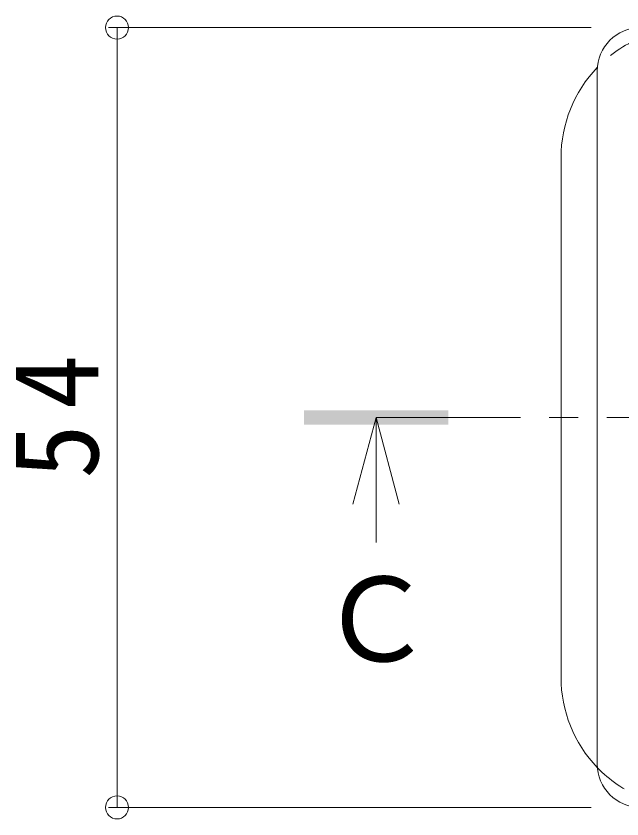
# Model space of a CAD drawing. Units: millimetres on the paper, enlarged 10 times, with parts at other scales. Extents: x -1583 to 1839, y -1939 to 1692.
# Drawn here: x 474.4 to 684.3, y 1226.9 to 1504.9 of the extents above; entities that cross this region are included whole.
import ezdxf
from ezdxf.enums import TextEntityAlignment as Align

# ---------------------------------------------------------------- set-up
doc = ezdxf.new("R2010")
doc.units = ezdxf.units.MM
doc.header["$LTSCALE"] = 10
doc.header["$PDMODE"] = 32
doc.header["$PDSIZE"] = 8
doc.linetypes.add('CHAIN1', pattern=[8, 5, -1, 1, -1])
doc.linetypes.add('DASHED1', pattern=[1.8, 1.2, -0.6])
for name, color, linetype, lineweight in [('D-4', 7, 'Continuous', 9), ('D-5', 7, 'Continuous', 9), ('D-7', 6, 'Continuous', 9)]:
    doc.layers.add(name, color=color, linetype=linetype, lineweight=lineweight)
doc.styles.add('ＭＳ ゴシック', font='')
doc.styles.get('ＭＳ ゴシック').set_extended_font_data('MS Gothic')

msp = doc.modelspace()

# ---------------------------------------------------------------- linework, layer by layer
at = {"layer": 'D-4'}
for p, q in [((506.36, 1500.93), (673.62, 1500.93)), ((509.36, 1500.93), (509.36, 1230.93)), ((506.36, 1230.93), (673.62, 1230.93))]:
    msp.add_line(p, q, dxfattribs=at)
for p in [(509.36, 1500.93), (509.36, 1230.93)]:
    msp.add_point(p, dxfattribs=at)
at = {"layer": 'D-5', "color": 4}
for q in [(591.08, 1335.93), (599.08, 1322.69), (607.08, 1335.93)]:
    msp.add_line((599.08, 1365.93), q, dxfattribs=at)
at = {"layer": 'D-5', "color": 4, "linetype": 'CHAIN1'}
msp.add_line((599.08, 1365.93), (1067.27, 1365.93), dxfattribs=at)
at = {"layer": 'D-5', "color": 4}
msp.add_solid([(574.08, 1363.43), (624.08, 1363.43), (574.08, 1368.43), (624.08, 1368.43)], dxfattribs=at)
at = {"layer": 'D-7'}
for p, q in [((675.67, 1245.93), (675.67, 1485.93)), ((663.17, 1275.93), (663.17, 1455.93))]:
    msp.add_line(p, q, dxfattribs=at)
for centre, radius, start, end in [((690.67, 1485.93), 15, 90, 180), ((708.17, 1455.93), 45, 136.1519, 180), ((708.17, 1275.93), 45, 180, 223.8482), ((690.67, 1245.93), 15, 180, 270)]:
    msp.add_arc(centre, radius, start, end, dxfattribs=at)
at = {"layer": 'D-7', "linetype": 'DASHED1'}
for centre, start, end in [((708.17, 1455.93), 90, 136.1519), ((708.17, 1275.93), 223.8482, 270)]:
    msp.add_arc(centre, 45, start, end, dxfattribs=at)

# ---------------------------------------------------------------- texts
at = {"layer": 'D-4', "color": 2, "insert": (503.36, 1344.68), "char_height": 29.33, "attachment_point": 7, "rotation": 90, "style": 'ＭＳ ゴシック'}
msp.add_mtext('\\T1.27;\\W0.95;54', dxfattribs=at)
at = {"layer": 'D-5', "color": 2, "style": 'ＭＳ ゴシック'}
msp.add_text('Ｃ', height=29.33, dxfattribs=at).set_placement((579.08, 1272.69), align=Align.BOTTOM_LEFT)

doc.saveas('drawing.dxf')
